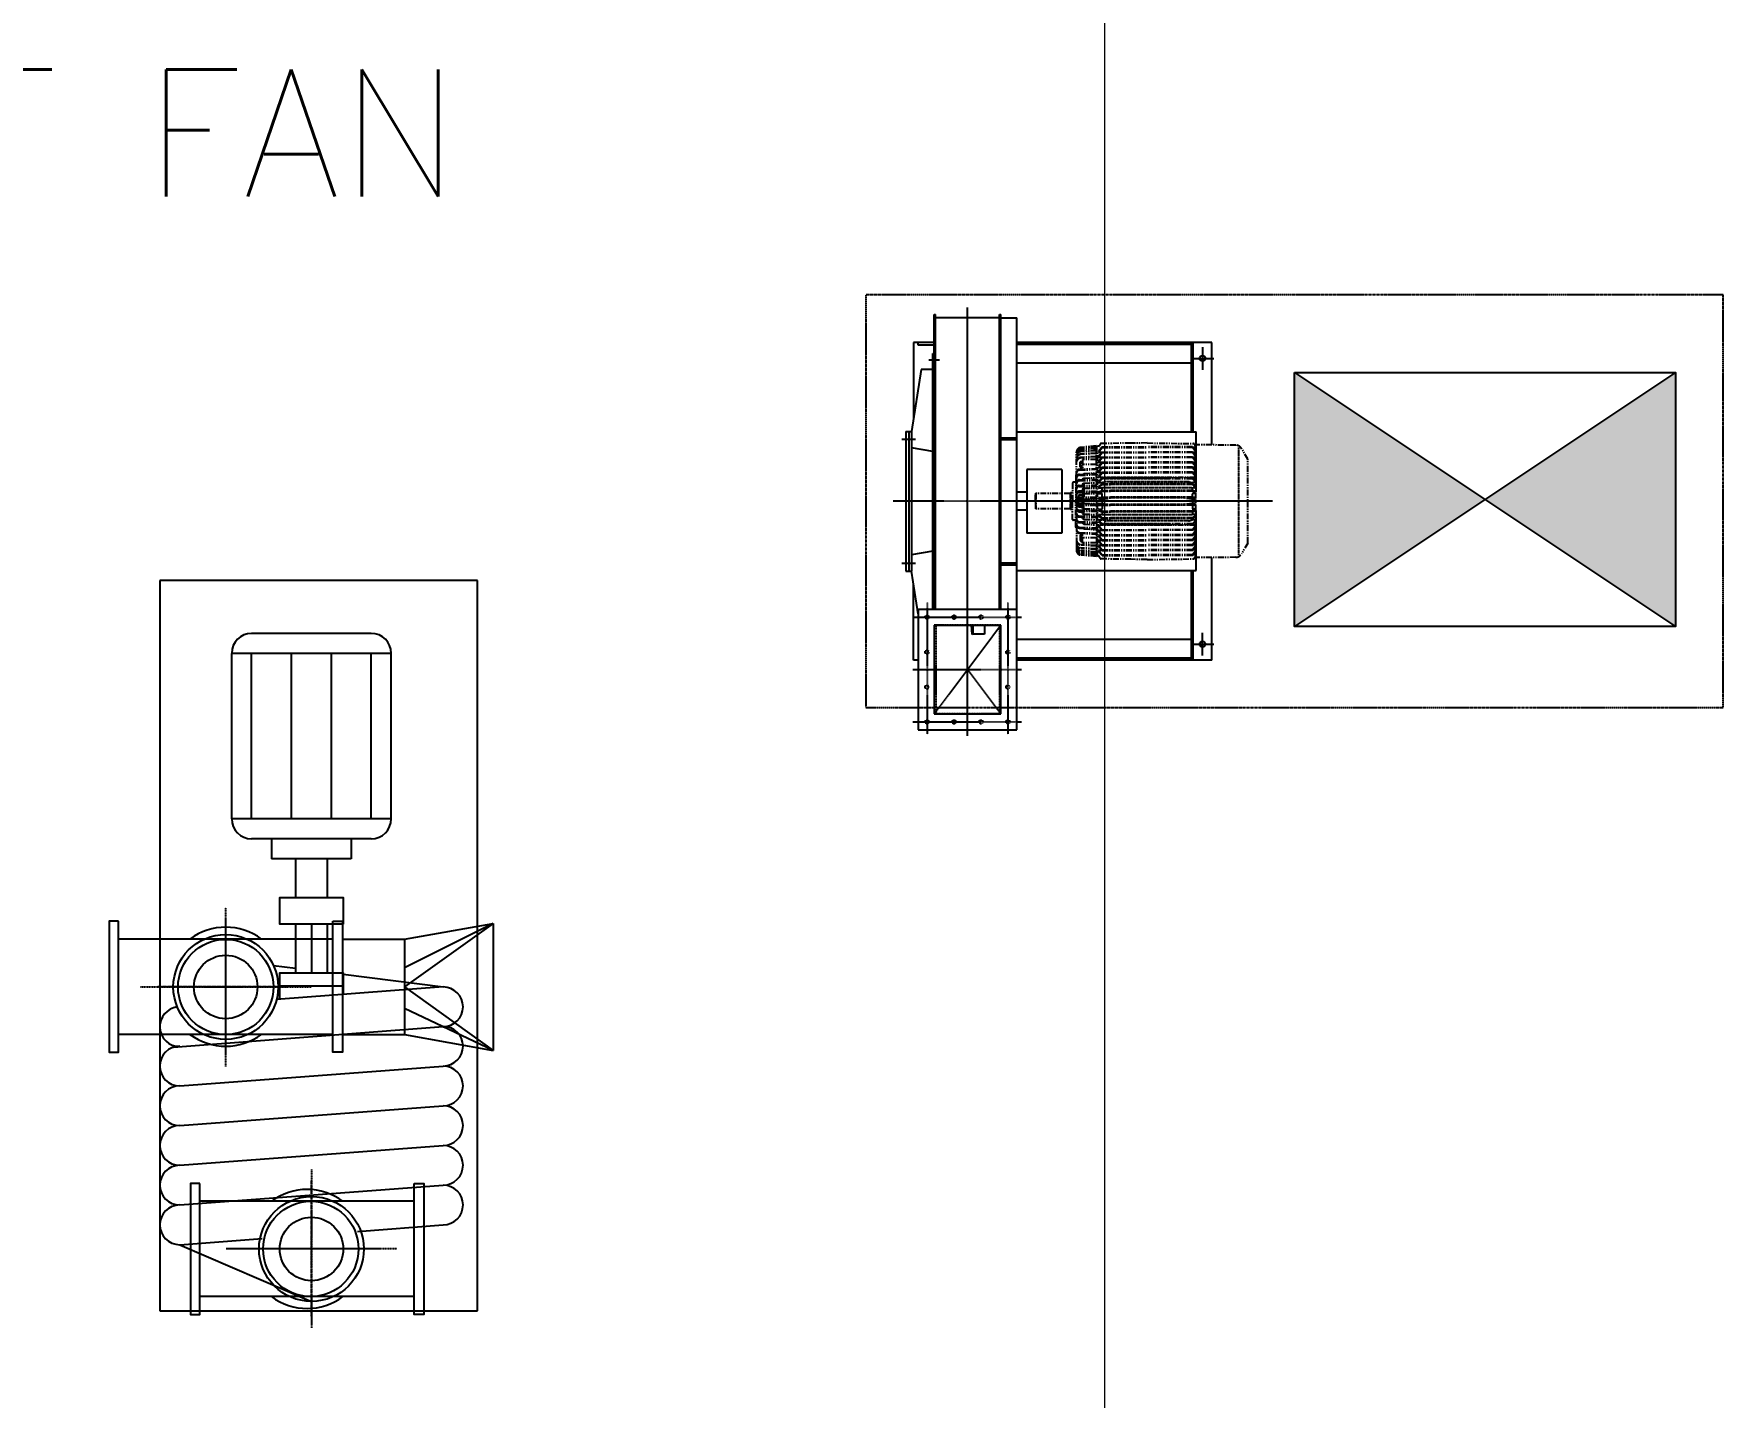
# Model space of a CAD drawing. Extents: x -59767 to 1106559, y -1290 to 1129522.
# Drawn here: x 131485 to 136806, y 605973 to 610266 of the extents above; entities that cross this region are included whole.
import ezdxf

# ---------------------------------------------------------------- set-up
doc = ezdxf.new("R2010")
doc.units = 0
for name, pattern in [('C_SOLID_M', [0]), ('CENTER', [2, 1.25, -0.25, 0.25, -0.25]), ('CENTER2', [1.125, 0.75, -0.125, 0.125, -0.125]), ('HIDDEN', [0.375, 0.25, -0.125]), ('HIDDEN2', [0.1875, 0.125, -0.0625]), ('HIDDENX2', [0.75, 0.5, -0.25]), ('PHANTOM', [2.5, 1.25, -0.25, 0.25, -0.25, 0.25, -0.25]), ('PHANTOM2', [1.25, 0.625, -0.125, 0.125, -0.125, 0.125, -0.125])]:
    doc.linetypes.add(name, pattern=pattern)
doc.layers.get('0').update_dxf_attribs({"linetype": 'CONTINUOUS', "lineweight": 9})
for name, color, linetype in [('1', 2, 'CONTINUOUS'), ('EA-G109', 3, 'CONTINUOUS'), ('EA-G110', 3, 'CONTINUOUS'), ('EQ', 253, 'CONTINUOUS'), ('EQUIP', 6, 'CONTINUOUS'), ('EQUIP-PAD', 1, 'PHANTOM2'), ('FAN', 6, 'CONTINUOUS'), ('MO_001_VIEW_PV', 1, 'C_SOLID_M'), ('VD', 2, 'HIDDEN')]:
    doc.layers.add(name, color=color, linetype=linetype)
doc.layers.add('TEXT', color=3, linetype='CONTINUOUS', lineweight=9)
doc.layers.add('중심선', color=1, linetype='CENTER', lineweight=9)
doc.styles.get("Standard").update_dxf_attribs({"font": 'romans.shx', "bigfont": 'whtgtxt.shx'})

# ---------------------------------------------------------------- blocks, each defined once
blk = doc.blocks.new('A')
at = {"layer": 'FAN'}
for p, q in [((0, 1000), (0, 0)), ((2300, 1000), (0, 1000)), ((2300, 0), (2300, 1000)), ((208.8, 937.5), (30.3, 522.5)), ((208.8, 937.5), (228.2, 677.4)), ((333.8, 937.5), (396.3, 107.5)), ((458.8, 937.5), (521.3, 107.5)), ((583.8, 937.5), (646.3, 107.5)), ((708.8, 937.5), (771.3, 107.5)), ((830.7, 957.1), (896.3, 107.5)), ((1549.7, 271.3), (1549.7, 773.7)), ((1549.7, 773.7), (2071, 773.7)), ((2071, 271.3), (2071, 773.7)), ((1486.9, 334.1), (1486.9, 710.9)), ((1549.7, 710.9), (2071, 710.9)), ((2133.8, 334.1), (2133.8, 710.9)), ((1088, 642), (1079.2, 572.5)), ((1424.1, 396.9), (1424.1, 648.1)), ((1486.9, 648.1), (1424.1, 648.1)), ((1020.3, 107.5), (980.8, 632.3)), ((1023.4, 422.4), (1023.4, 622.4)), ((1549.7, 585.3), (2071, 585.3)), ((1218.5, 572.5), (1065.3, 572.5)), ((1424.1, 572.5), (1302.2, 572.5)), ((1218.5, 522.5), (1065.3, 522.5)), ((1218.5, 472.5), (1065.3, 472.5)), ((1424.1, 472.5), (1302.2, 472.5)), ((1549.7, 459.7), (2071, 459.7)), ((250.5, 377.7), (271.3, 107.5)), ((1060.2, 422.4), (1020.3, 107.5)), ((1486.9, 396.9), (1424.1, 396.9)), ((1549.7, 334.1), (2071, 334.1)), ((1549.7, 271.3), (2071, 271.3)), ((0, 0), (2300, 0))]:
    blk.add_line(p, q, dxfattribs=at)
at = {"layer": 'FAN', "color": 1, "linetype": 'CENTER2'}
for p, q in [((1020.3, 600.7), (1020.3, 1007.5)), ((805.3, 792.5), (1235.3, 792.5)), ((195.3, 307.5), (195.3, 737.5)), ((-16, 522.5), (410.3, 522.5))]:
    blk.add_line(p, q, dxfattribs=at)
at = {"layer": 'FAN'}
blk.add_lwpolyline([(983.8, 622.5, 0.01555), (981.6, 622.4, 0.106792)], format="xyb", dxfattribs=at)
for points in [[(981.6, 622.4), (1065.3, 622.4), (1065.3, 422.4), (996.6, 422.4)], [(1218.5, 422.5), (1218.5, 622.5), (1302.2, 622.5), (1302.2, 422.5), (1218.5, 422.5)]]:
    blk.add_lwpolyline(points, dxfattribs=at)
for centre, radius in [((1020.3, 792.5), 165), ((1020.3, 792.5), 100), ((195.3, 522.5), 165), ((195.3, 522.5), 100)]:
    blk.add_circle(centre, radius, dxfattribs=at)
for centre, radius, start, end in [((271.3, 937.5), 62.5, 0, 180), ((396.3, 937.5), 62.5, 0, 180), ((521.3, 937.5), 62.5, 0, 180), ((646.3, 937.5), 62.5, 0, 180), ((771.3, 937.5), 62.5, 0, 180), ((895.3, 937.5), 62.5, 6.9089, 180), ((1549.7, 710.9), 62.8, 90, 180), ((2071, 710.9), 62.8, 0, 90), ((1549.7, 334.1), 62.8, 180, 270), ((2071, 334.1), 62.8, 270, 0), ((333.8, 107.5), 62.5, 180, 0), ((458.8, 107.5), 62.5, 180, 0), ((583.8, 107.5), 62.5, 180, 0), ((708.8, 107.5), 62.5, 180, 0), ((833.8, 107.5), 62.5, 180, 0), ((957.8, 107.5), 62.5, 180, 0)]:
    blk.add_arc(centre, radius, start, end, dxfattribs=at)
blk = doc.blocks.new('25HPM1')
at = {"color": 6, "linetype": 'PHANTOM'}
for p, q in [((-288.2, 170), (-288.2, -169.1)), ((152, 173.5), (157, 173.5)), ((-129.5, 61.6), (129.5, 61.6)), ((-115.4, 54.5), (115.4, 54.5)), ((-74, 70.9), (142.4, 70.9)), ((-73.4, 73), (142.4, 73)), ((-72.5, 74.9), (154, 74.9)), ((-140.7, 42.5), (140.7, 42.5)), ((-115.4, 52.3), (115.4, 52.3)), ((-115.4, 33.8), (115.4, 33.8)), ((-115.4, 31.4), (115.4, 31.4)), ((-115.4, 12.7), (115.4, 12.7)), ((-115.4, 10.2), (115.4, 10.2)), ((-140.7, -42.5), (140.7, -42.5)), ((-115.4, -10.2), (115.4, -10.2)), ((-115.4, -12.7), (115.4, -12.7)), ((-115.4, -31.4), (115.4, -31.4)), ((-115.4, -33.8), (115.4, -33.8)), ((-115.4, -52.3), (115.4, -52.3)), ((-129.5, -61.6), (129.5, -61.6)), ((-115.4, -54.5), (115.4, -54.5)), ((-74, -70.9), (142.4, -70.9)), ((-73.4, -73), (142.4, -73)), ((-72.5, -74.9), (154, -74.9)), ((152, -173.5), (157, -173.5))]:
    blk.add_line(p, q, dxfattribs=at)
at = {"layer": 'MO_001_VIEW_PV', "color": 6, "linetype": 'PHANTOM', "ltscale": 15}
for p, q in [((-316.5, 132), (-297, 165.8)), ((-278.5, 176.6), (-152, 177.6)), ((-152, -177.6), (-152, 177.6)), ((-142.4, 170.9), (-152, 160.7)), ((-152, 169.3), (-143.8, 169.3)), ((-152, 156.7), (-142.4, 169)), ((-148.5, 179.6), (-150, 175.5)), ((0, 183.5), (-145.7, 181.6)), ((-142.4, 170.9), (0, 170.9)), ((-142.4, 169), (0, 169)), ((0, 183.5), (52, 182.9)), ((142.4, 170.9), (0, 170.9)), ((142.4, 169), (0, 169)), ((52, 182.9), (145.7, 181.6)), ((142.4, 170.9), (154, 158.5)), ((154, 154.2), (142.4, 169)), ((148.5, 179.6), (150, 175.5)), ((157, 173.5), (157, -157)), ((160, 174), (209.3, 169.7)), ((160, 174), (160, 154.8)), ((160, 171.4), (209, 168)), ((160, 170.6), (209, 167.2)), ((160, 167), (209, 163.6)), ((160, 165.9), (209, 162.5)), ((160, 160.4), (209, 157)), ((-316.5, 132), (-316.5, -132)), ((-142.4, 155), (-152, 144.8)), ((-152, 153.5), (-143.8, 153.5)), ((-152, 140.9), (-142.4, 153.1)), ((-142.4, 139.2), (-152, 129)), ((-152, 137.6), (-143.8, 137.6)), ((-152, 125), (-142.4, 137.3)), ((-142.4, 123.3), (-152, 113.1)), ((-152, 121.8), (-143.8, 121.8)), ((-152, 109.2), (-142.4, 121.4)), ((-142.4, 107.5), (-152, 97.3)), ((-142.4, 155), (0, 155)), ((-142.4, 153.1), (0, 153.1)), ((-142.4, 139.2), (0, 139.2)), ((-142.4, 137.3), (0, 137.3)), ((-142.4, 123.3), (0, 123.3)), ((-142.4, 121.4), (0, 121.4)), ((-142.4, 107.5), (0, 107.5)), ((142.4, 155), (0, 155)), ((142.4, 153.1), (0, 153.1)), ((142.4, 139.2), (0, 139.2)), ((142.4, 137.3), (0, 137.3)), ((142.4, 123.3), (0, 123.3)), ((142.4, 121.4), (0, 121.4)), ((142.4, 107.5), (0, 107.5)), ((142.4, 155), (154, 142.7)), ((154, 138.3), (142.4, 153.1)), ((142.4, 139.2), (154, 126.8)), ((154, 122.5), (142.4, 137.3)), ((142.4, 123.3), (154, 111)), ((154, 106.6), (142.4, 121.4)), ((142.4, 107.5), (154, 95.1)), ((154, 154.2), (143.2, 154.2)), ((154, 138.3), (143.2, 138.3)), ((154, 122.5), (143.2, 122.5)), ((154, 106.6), (143.2, 106.6)), ((157, 155), (160, 154.8)), ((160, 159.2), (209, 155.7)), ((160, 0), (160, 157)), ((160, 151.8), (209, 148.4)), ((160, 150.4), (209, 146.9)), ((160, 141.3), (209, 137.9)), ((160, 139.6), (209, 136.2)), ((160, 131.3), (204, 131.3)), ((160, 115.7), (204, 115.7)), ((204, 131.3), (204, 100.9)), ((210, 125.4), (204, 125.4)), ((210, 120.5), (204, 120.5)), ((204, 110.7), (210, 110.7)), ((211, 115.6), (211, 123)), ((211, 108.3), (211, 115.6)), ((223, 2), (223, 154.7)), ((-152, 105.9), (-143.8, 105.9)), ((-152, 93.3), (-142.4, 105.6)), ((-142.4, 91.6), (-152, 81.4)), ((-152, 90.1), (-143.8, 90.1)), ((-152, 77.5), (-142.4, 89.7)), ((-152, 74.9), (-72.5, 74.9)), ((-142.4, 73), (-152, 65.1)), ((-152, 60.9), (-142.4, 70.9)), ((-152, 58.8), (-143.5, 58.8)), ((-142.4, 54.5), (-152, 48.1)), ((-142.4, 105.6), (0, 105.6)), ((-142.4, 91.6), (0, 91.6)), ((-142.4, 89.7), (0, 89.7)), ((-142.4, 73), (-73.4, 73)), ((-142.4, 70.9), (-74, 70.9)), ((-142.4, 54.5), (-142.4, 58.1)), ((-142.4, 54.5), (-115.4, 54.5)), ((-131.8, 61.3), (-141.2, 59.1)), ((142.4, 105.6), (0, 105.6)), ((142.4, 91.6), (0, 91.6)), ((142.4, 89.7), (0, 89.7)), ((142.4, 54.5), (115.4, 54.5)), ((131.8, 61.3), (141.2, 59.1)), ((154, 90.8), (142.4, 105.6)), ((142.4, 91.6), (154, 79.3)), ((154, 74.9), (142.4, 89.7)), ((142.4, 73), (154, 63.4)), ((154, 58.8), (142.4, 70.9)), ((142.4, 54.5), (142.4, 58.1)), ((142.4, 54.5), (154, 46.8)), ((154, 90.8), (143.2, 90.8)), ((154, 58.8), (143.5, 58.8)), ((200, 87.3), (160, 89.1)), ((200, 72.7), (160, 74.2)), ((213.3, 67.4), (160, 69)), ((213.3, 64.6), (160, 66.2)), ((200, 57.1), (160, 58.3)), ((213.4, 81.9), (160.4, 83.9)), ((213.4, 98.2), (160.5, 100.6)), ((213.4, 84.5), (160.5, 86.5)), ((213.4, 100.5), (160.6, 102.9)), ((202.3, 84.9), (200, 87.3)), ((200, 87.3), (200, 85)), ((200, 72.7), (200, 67.8)), ((204, 69.2), (200, 72.7)), ((200, 57.1), (200, 49.7)), ((204, 54.3), (200, 57.1)), ((204, 105.8), (210, 105.8)), ((204, 69.2), (204, 67.7)), ((204, 54.3), (204, 49.6)), ((225, 82), (225, 0)), ((227, 60), (233, 60)), ((235, 58), (235, 0)), ((-152, 43.7), (-142.4, 52.3)), ((-152, 42), (-144.1, 42)), ((-152, 30.2), (-142.4, 33.8)), ((-142.4, 31.4), (-152, 25.8)), ((-152, 24.6), (-143.5, 24.6)), ((-152, 12), (-142.4, 12.7)), ((-142.4, 10.2), (-152, 7.4)), ((-152, 6.9), (-142.9, 6.9)), ((-142.4, 52.3), (-115.4, 52.3)), ((-142.4, 33.8), (-142.4, 41)), ((-142.4, 33.8), (-115.4, 33.8)), ((-142.4, 31.4), (-115.4, 31.4)), ((-142.4, 12.7), (-142.4, 23.7)), ((-142.4, 12.7), (-115.4, 12.7)), ((-142.4, 10.2), (-115.4, 10.2)), ((-142.4, 0), (-142.4, 5.9)), ((-142.4, 0), (-142.4, 5.9)), ((-142.4, 0), (-142.4, -5.9)), ((-142.4, 0), (-142.4, -5.9)), ((-141.8, 6.9), (-118.6, 9.6)), ((142.4, 52.3), (115.4, 52.3)), ((142.4, 33.8), (115.4, 33.8)), ((142.4, 31.4), (115.4, 31.4)), ((142.4, 12.7), (115.4, 12.7)), ((142.4, 10.2), (115.4, 10.2)), ((141.8, 6.9), (118.6, 9.6)), ((154, 42), (142.4, 52.3)), ((142.4, 33.8), (142.4, 41)), ((154, 29.5), (142.4, 33.8)), ((142.4, 31.4), (154, 24.6)), ((142.4, 12.7), (142.4, 23.7)), ((154, 11.9), (142.4, 12.7)), ((142.4, 10.2), (154, 6.9)), ((142.4, 0), (142.4, 5.9)), ((142.4, 0), (142.4, 5.9)), ((142.4, 0), (142.4, -5.9)), ((142.4, 0), (142.4, -5.9)), ((154, 6.9), (142.9, 6.9)), ((154, 24.6), (143.5, 24.6)), ((154, 42), (144.1, 42)), ((214.2, 49.4), (160, 50.6)), ((214.2, 46.5), (160, 47.7)), ((200, 40.8), (160, 41.7)), ((214, 31.6), (160, 31.6)), ((200, 24), (160, 24.5)), ((217, 12.3), (160, 12.3)), ((217, 8.9), (160, 8.9)), ((200, 6.8), (160, 7)), ((160, 0), (160, -157)), ((160, 0), (160, -157)), ((215.1, 27.7), (160.1, 28.5)), ((204, 38.8), (200, 40.8)), ((200, 40.8), (200, 31.6)), ((200, 24), (200, 12.3)), ((204, 22.7), (200, 24)), ((200, 6.8), (200, 0)), ((204, 6.3), (200, 6.8)), ((200, 6.8), (200, 0)), ((200, -6.8), (200, 0)), ((200, -6.8), (200, 0)), ((204, 38.8), (204, 31.6)), ((217, 32.9), (204, 32.9)), ((204, 22.7), (204, 12.3)), ((204, 19), (217, 19)), ((217, 6.3), (204, 6.3)), ((204, 6.3), (204, 0)), ((204, 6.3), (204, 0)), ((204, -6.3), (204, 0)), ((204, -6.3), (204, 0)), ((217, 32.9), (217, 31.6)), ((217, 19), (217, 12.3)), ((217, 6.3), (217, 0)), ((217, 6.3), (217, 0)), ((217, 2), (223, 2)), ((217, 2), (223, 2)), ((217, -6.3), (217, 0)), ((217, -6.3), (217, 0)), ((225, -82), (225, 0)), ((225, -82), (225, 0)), ((235, 26.5), (241.5, 26.5)), ((235, -58), (235, 0)), ((235, -58), (235, 0)), ((241.5, -26.5), (241.5, 26.5)), ((241.5, 26.5), (241.5, -26.5)), ((243, 24), (350.5, 24)), ((350.5, -24), (350.5, 24)), ((350.5, 24), (350.5, -24)), ((350.5, 24), (351.5, 23)), ((351.5, 0), (351.5, 23)), ((351.5, 0), (351.5, -23)), ((351.5, 0), (351.5, -23)), ((-152, -6.9), (-142.9, -6.9)), ((-142.4, -10.2), (-152, -7.4)), ((-152, -12), (-142.4, -12.7)), ((-152, -24.6), (-143.5, -24.6)), ((-142.4, -31.4), (-152, -25.8)), ((-152, -30.2), (-142.4, -33.8)), ((-152, -42), (-144.1, -42)), ((-152, -43.7), (-142.4, -52.3)), ((-142.4, -54.5), (-152, -48.1)), ((-142.4, -10.2), (-115.4, -10.2)), ((-142.4, -12.7), (-115.4, -12.7)), ((-142.4, -12.7), (-142.4, -23.7)), ((-142.4, -31.4), (-115.4, -31.4)), ((-142.4, -33.8), (-115.4, -33.8)), ((-142.4, -33.8), (-142.4, -41)), ((-142.4, -52.3), (-115.4, -52.3)), ((-141.8, -6.9), (-118.6, -9.6)), ((142.4, -10.2), (115.4, -10.2)), ((142.4, -12.7), (115.4, -12.7)), ((142.4, -31.4), (115.4, -31.4)), ((142.4, -33.8), (115.4, -33.8)), ((142.4, -52.3), (115.4, -52.3)), ((141.8, -6.9), (118.6, -9.6)), ((142.4, -10.2), (154, -6.9)), ((154, -11.9), (142.4, -12.7)), ((142.4, -12.7), (142.4, -23.7)), ((142.4, -31.4), (154, -24.6)), ((154, -29.5), (142.4, -33.8)), ((142.4, -33.8), (142.4, -41)), ((154, -42), (142.4, -52.3)), ((142.4, -54.5), (154, -46.8)), ((154, -6.9), (142.9, -6.9)), ((154, -24.6), (143.5, -24.6)), ((154, -42), (144.1, -42)), ((200, -6.8), (160, -7)), ((217, -8.9), (160, -8.9)), ((217, -12.3), (160, -12.3)), ((200, -24), (160, -24.5)), ((214, -31.6), (160, -31.6)), ((200, -40.8), (160, -41.7)), ((214.2, -46.5), (160, -47.7)), ((214.2, -49.4), (160, -50.6)), ((215.1, -27.7), (160.1, -28.5)), ((204, -6.3), (200, -6.8)), ((200, -24), (200, -12.3)), ((204, -22.7), (200, -24)), ((200, -40.8), (200, -31.6)), ((204, -38.8), (200, -40.8)), ((200, -57.1), (200, -49.7)), ((217, -6.3), (204, -6.3)), ((204, -22.7), (204, -12.3)), ((204, -19), (217, -19)), ((204, -38.8), (204, -31.6)), ((217, -32.9), (204, -32.9)), ((204, -54.3), (204, -49.6)), ((217, -2), (223, -2)), ((217, -2), (223, -2)), ((217, -19), (217, -12.3)), ((217, -32.9), (217, -31.6)), ((223, -2), (223, -154.7)), ((223, -2), (223, -154.7)), ((235, -26.5), (241.5, -26.5)), ((243, -24), (350.5, -24)), ((350.5, -24), (351.5, -23)), ((-152, -58.8), (-143.5, -58.8)), ((-152, -60.9), (-142.4, -70.9)), ((-142.4, -73), (-152, -65.1)), ((-152, -74.9), (-72.5, -74.9)), ((-152, -77.5), (-142.4, -89.7)), ((-142.4, -91.6), (-152, -81.4)), ((-152, -90.1), (-143.8, -90.1)), ((-152, -93.3), (-142.4, -105.6)), ((-142.4, -107.5), (-152, -97.3)), ((-152, -105.9), (-143.8, -105.9)), ((-142.4, -54.5), (-115.4, -54.5)), ((-142.4, -54.5), (-142.4, -58.1)), ((-142.4, -70.9), (-74, -70.9)), ((-142.4, -73), (-73.4, -73)), ((-142.4, -89.7), (0, -89.7)), ((-142.4, -91.6), (0, -91.6)), ((-142.4, -105.6), (0, -105.6)), ((-131.8, -61.3), (-141.2, -59.1)), ((142.4, -89.7), (0, -89.7)), ((142.4, -91.6), (0, -91.6)), ((142.4, -105.6), (0, -105.6)), ((142.4, -54.5), (115.4, -54.5)), ((131.8, -61.3), (141.2, -59.1)), ((142.4, -54.5), (142.4, -58.1)), ((154, -58.8), (142.4, -70.9)), ((142.4, -73), (154, -63.4)), ((154, -74.9), (142.4, -89.7)), ((142.4, -91.6), (154, -79.3)), ((154, -90.8), (142.4, -105.6)), ((142.4, -107.5), (154, -95.1)), ((154, -90.8), (143.2, -90.8)), ((154, -58.8), (143.5, -58.8)), ((200, -57.1), (160, -58.3)), ((213.3, -64.6), (160, -66.2)), ((213.3, -67.4), (160, -69)), ((200, -72.7), (160, -74.2)), ((200, -87.3), (160, -89.1)), ((213.4, -81.9), (160.4, -83.9)), ((213.4, -84.5), (160.5, -86.5)), ((213.4, -98.2), (160.5, -100.6)), ((213.4, -100.5), (160.6, -102.9)), ((204, -54.3), (200, -57.1)), ((200, -72.7), (200, -67.8)), ((204, -69.2), (200, -72.7)), ((202.3, -84.9), (200, -87.3)), ((200, -87.3), (200, -85)), ((204, -69.2), (204, -67.7)), ((204, -131.3), (204, -100.9)), ((204, -105.8), (210, -105.8)), ((227, -60), (233, -60)), ((-316.5, -132), (-297, -165.8)), ((-152, -109.2), (-142.4, -121.4)), ((-142.4, -123.3), (-152, -113.1)), ((-152, -121.8), (-143.8, -121.8)), ((-152, -125), (-142.4, -137.3)), ((-142.4, -139.2), (-152, -129)), ((-152, -137.6), (-143.8, -137.6)), ((-152, -140.9), (-142.4, -153.1)), ((-142.4, -155), (-152, -144.8)), ((-152, -153.5), (-143.8, -153.5)), ((-152, -156.7), (-142.4, -169)), ((-142.4, -107.5), (0, -107.5)), ((-142.4, -121.4), (0, -121.4)), ((-142.4, -123.3), (0, -123.3)), ((-142.4, -137.3), (0, -137.3)), ((-142.4, -139.2), (0, -139.2)), ((-142.4, -153.1), (0, -153.1)), ((-142.4, -155), (0, -155)), ((142.4, -107.5), (0, -107.5)), ((142.4, -121.4), (0, -121.4)), ((142.4, -123.3), (0, -123.3)), ((142.4, -137.3), (0, -137.3)), ((142.4, -139.2), (0, -139.2)), ((142.4, -153.1), (0, -153.1)), ((142.4, -155), (0, -155)), ((154, -106.6), (142.4, -121.4)), ((142.4, -123.3), (154, -111)), ((154, -122.5), (142.4, -137.3)), ((142.4, -139.2), (154, -126.8)), ((154, -138.3), (142.4, -153.1)), ((142.4, -155), (154, -142.7)), ((154, -154.2), (142.4, -169)), ((142.4, -170.9), (154, -158.5)), ((154, -106.6), (143.2, -106.6)), ((154, -122.5), (143.2, -122.5)), ((154, -138.3), (143.2, -138.3)), ((154, -154.2), (143.2, -154.2)), ((157, -155), (160, -154.8)), ((160, -115.7), (204, -115.7)), ((160, -131.3), (204, -131.3)), ((160, -139.6), (209, -136.2)), ((160, -141.3), (209, -137.9)), ((160, -150.4), (209, -146.9)), ((160, -151.8), (209, -148.4)), ((160, -174), (160, -154.8)), ((160, -159.2), (209, -155.7)), ((160, -160.4), (209, -157)), ((204, -110.7), (210, -110.7)), ((210, -120.5), (204, -120.5)), ((210, -125.4), (204, -125.4)), ((211, -108.3), (211, -115.6)), ((211, -115.6), (211, -123)), ((-278.5, -176.6), (-152, -177.6)), ((-142.4, -170.9), (-152, -160.7)), ((-152, -169.3), (-143.8, -169.3)), ((-148.5, -179.6), (-150, -175.5)), ((0, -183.5), (-145.7, -181.6)), ((-142.4, -169), (0, -169)), ((-142.4, -170.9), (0, -170.9)), ((142.4, -169), (0, -169)), ((142.4, -170.9), (0, -170.9)), ((0, -183.5), (52, -182.9)), ((52, -182.9), (145.7, -181.6)), ((148.5, -179.6), (150, -175.5)), ((160, -165.9), (209, -162.5)), ((160, -167), (209, -163.6)), ((160, -170.6), (209, -167.2)), ((160, -171.4), (209, -168)), ((160, -174), (209.3, -169.7))]:
    blk.add_line(p, q, dxfattribs=at)
for centre, radius, start, end in [((-278.3, 155), 21.6, 90.5, 150), ((-152, 175.5), 2, 270, 0), ((-145.7, 178.6), 3, 90.678, 160), ((145.7, 178.6), 3, 20, 89.322), ((152, 175.5), 2, 180, 270), ((208, 153), 15, 0, 86), ((208, 152.2), 15, 0, 86), ((208, 148.6), 15, 0, 86), ((208, 147.6), 15, 0, 86), ((208, 154.7), 15, 0, 85), ((208, 142), 15, 0, 86), ((208, 140.8), 15, 0, 86), ((208, 133.4), 15, 0, 86), ((208, 132), 15, 0, 86), ((208, 122.9), 15, 0, 86), ((208, 121.2), 15, 0, 86), ((207.6, 123), 3.42, 314.1772, 45.8228), ((198.9, 115.6), 12.1, 336.1349, 23.8651), ((207.6, 108.3), 3.42, 314.1766, 45.8234), ((-143.5, 68.8), 10, 270, 283.2789), ((-129.5, 51.6), 10, 90, 103.2789), ((129.5, 51.6), 10, 76.7211, 90), ((143.5, 68.8), 10, 256.7211, 270), ((213, 57.4), 10, 0, 88.2778), ((213, 54.6), 10, 0, 88.2778), ((213, 90.5), 10, 0, 87.4347), ((213, 88.2), 10, 0, 87.4347), ((213, 74.5), 10, 0, 87.8422), ((213, 71.9), 10, 0, 87.8422), ((223, 82), 2, 0, 90), ((227, 62), 2, 180, 270), ((233, 58), 2, 0, 90), ((-144.1, 52), 10, 270, 289.5938), ((-143.5, 34.6), 10, 270, 283.3233), ((-142.9, 16.9), 10, 270, 276.5394), ((144.1, 52), 10, 250.4062, 270), ((143.5, 34.6), 10, 256.6767, 270), ((142.9, 16.9), 10, 263.4606, 270), ((214, 22.6), 9, 0, 90), ((214, 40.4), 9, 0, 88.7356), ((214, 37.5), 9, 0, 88.7356), ((215, 19.7), 8, 0, 89.2099), ((217, 6.3), 6, 0, 90), ((217, 2.9), 6, 0, 90), ((243, 25.5), 1.5, 180, 270), ((-144.1, -52), 10, 70.4062, 90), ((-143.5, -34.6), 10, 76.6767, 90), ((-142.9, -16.9), 10, 83.4606, 90), ((144.1, -52), 10, 90, 109.5938), ((143.5, -34.6), 10, 90, 103.3233), ((142.9, -16.9), 10, 90, 96.5394), ((214, -22.6), 9, 270, 0), ((214, -37.5), 9, 271.2644, 0), ((214, -40.4), 9, 271.2644, 0), ((215, -19.7), 8, 270.7901, 0), ((217, -2.9), 6, 270, 0), ((217, -2.9), 6, 270, 0), ((217, -6.3), 6, 270, 0), ((243, -25.5), 1.5, 90, 180), ((-143.5, -68.8), 10, 76.7211, 90), ((-129.5, -51.6), 10, 256.7211, 270), ((129.5, -51.6), 10, 270, 283.2789), ((143.5, -68.8), 10, 90, 103.2789), ((207.6, -108.3), 3.42, 314.1766, 45.8234), ((213, -54.6), 10, 271.7222, 0), ((213, -57.4), 10, 271.7222, 0), ((213, -71.9), 10, 272.1578, 0), ((213, -74.5), 10, 272.1578, 0), ((213, -88.2), 10, 272.5653, 0), ((213, -90.5), 10, 272.5653, 0), ((223, -82), 2, 270, 360), ((227, -62), 2, 90, 180), ((233, -58), 2, 270, 360), ((208, -121.2), 15, 274, 0), ((208, -122.9), 15, 274, 0), ((208, -132), 15, 274, 0), ((208, -133.4), 15, 274, 0), ((208, -140.8), 15, 274, 0), ((208, -142), 15, 274, 0), ((208, -147.6), 15, 274, 0), ((208, -148.6), 15, 274, 0), ((208, -152.2), 15, 274, 0), ((208, -153), 15, 274, 0), ((208, -154.7), 15, 275, 0), ((198.9, -115.6), 12.1, 336.1349, 23.8651), ((207.6, -123), 3.42, 314.1772, 45.8228), ((-278.3, -155), 21.6, 210, 269.5), ((-152, -175.5), 2, 0, 90), ((-145.7, -178.6), 3, 200, 269.322), ((145.7, -178.6), 3, 270.678, 340), ((152, -175.5), 2, 90, 180)]:
    blk.add_arc(centre, radius, start, end, dxfattribs=at)

msp = doc.modelspace()

# ---------------------------------------------------------------- hatches: boundary and pattern name
at = {"layer": '1'}
msp.add_hatch(color=256, dxfattribs=at).paths.add_polyline_path([(135455.7, 609199.2), (136655.7, 608399.2), (136655.7, 609199.2), (135455.7, 608399.2)])

# ---------------------------------------------------------------- linework, layer by layer
for p, q in [((136655.7, 609199.2), (135455.7, 608399.2)), ((135455.7, 609199.2), (136655.7, 608399.2))]:
    msp.add_line(p, q, dxfattribs=at)
msp.add_lwpolyline([(135455.7, 609199.2), (136655.7, 609199.2), (136655.7, 608399.2), (135455.7, 608399.2)], close=True, dxfattribs=at)
at = {"layer": 'EA-G109', "linetype": 'Continuous'}
for p, q in [((132932.2, 607464.6), (132652.3, 607324.4)), ((132932.2, 607464.6), (132652.3, 607264.6)), ((132652.3, 607414.6), (132932.2, 607464.6)), ((132932.2, 607464.6), (132932.2, 607064.6)), ((132652.3, 607414.6), (132652.3, 607114.6)), ((132652.3, 607264.6), (132932.2, 607064.6)), ((132932.2, 607064.6), (132652.3, 607197)), ((132652.3, 607114.6), (132932.2, 607064.6))]:
    msp.add_line(p, q, dxfattribs=at)
at = {"layer": 'EA-G109'}
for p, q in [((132457.1, 607414.6), (132652.3, 607414.6)), ((132457.1, 607114.6), (132652.3, 607114.6))]:
    msp.add_line(p, q, dxfattribs=at)
for points in [[(131752.1, 607471.6), (131722.1, 607471.6), (131722.1, 607059.1), (131752.1, 607059.1), (131752.1, 607471.6)], [(132427.1, 607471.6), (132457.1, 607471.6), (132457.1, 607059.1), (132427.1, 607059.1), (132427.1, 607471.6)], [(132427.1, 607415.3), (131752.1, 607415.3)], [(132427.1, 607115.3), (131752.1, 607115.3)], [(132008.5, 606645.7), (131978.5, 606645.7), (131978.5, 606233.2), (132008.5, 606233.2), (132008.5, 606645.7)], [(132683.5, 606645.7), (132713.5, 606645.7), (132713.5, 606233.2), (132683.5, 606233.2), (132683.5, 606645.7)], [(132683.5, 606589.5), (132008.5, 606589.5)], [(132683.5, 606289.5), (132008.5, 606289.5)]]:
    msp.add_lwpolyline(points, dxfattribs=at)
at = {"layer": 'EA-G109', "ltscale": 0.5}
for centre in [(132089.6, 607264.5), (132357.6, 606439.5)]:
    msp.add_circle(centre, 150, dxfattribs=at)
at = {"layer": 'EA-G109'}
for centre, start, end in [((132089.6, 607265.3), 53.1301, 126.8699), ((132089.6, 607265.3), 233.1301, 306.8699), ((132346, 606439.5), 53.1301, 126.8699), ((132346, 606439.5), 233.1301, 306.8699)]:
    msp.add_arc(centre, 187.5, start, end, dxfattribs=at)
at = {"layer": 'EA-G110', "linetype": 'HIDDENX2', "ltscale": 0.5}
for p, q in [((134530.7, 608404.2), (134320.7, 608124.2)), ((134425.7, 608264.2), (134530.7, 608124.2))]:
    msp.add_line(p, q, dxfattribs=at)
msp.add_lwpolyline([(134320.7, 608404.2), (134320.7, 608124.2), (134530.7, 608124.2), (134530.7, 608404.2)], close=True, dxfattribs=at)
at = {"layer": 'EQUIP'}
for p, q in [((134320.7, 608454.2), (134320.7, 609382.2)), ((134320.7, 609382.2), (134325.2, 609382.2)), ((134325.2, 608454.2), (134325.2, 609382.2)), ((134526.2, 609372.2), (134325.2, 609372.2)), ((134526.2, 608454.2), (134526.2, 609382.2)), ((134526.2, 609382.2), (134530.7, 609382.2)), ((134530.7, 608454.2), (134530.7, 609382.2)), ((134530.7, 609372.2), (134580.7, 609372.2)), ((134580.7, 608454.2), (134580.7, 609372.2)), ((134320.7, 609294.2), (134255.7, 609294.2)), ((134255.7, 609294.2), (134255.7, 609052.5)), ((134270.7, 609285.2), (134270.7, 609294.2)), ((134320.7, 609285.2), (134270.7, 609285.2)), ((134316.2, 609259.2), (134320.7, 609259.2)), ((134316.2, 608454.2), (134316.2, 609259.2)), ((135195.7, 609294.2), (134580.7, 609294.2)), ((135130.7, 609288.2), (134580.7, 609288.2)), ((135130.7, 609012.7), (135130.7, 609294.2)), ((135136.7, 609012.7), (135136.7, 609294.2)), ((135165.7, 609279.8), (135165.7, 609208.5)), ((135195.7, 608971.3), (135195.7, 609294.2)), ((134280.2, 609209.1), (134249.7, 609014.2)), ((134316.2, 609209.1), (134280.2, 609209.1)), ((134304.4, 609239.2), (134337.4, 609239.2)), ((135130.7, 609229.2), (134580.7, 609229.2)), ((135130.1, 609244.2), (135201.3, 609244.2)), ((134219.2, 608989.2), (134261.9, 608989.2)), ((134231.7, 609014.2), (134231.7, 608574.2)), ((134231.7, 609014.2), (134249.7, 609014.2)), ((134240.7, 609014.2), (134240.7, 608574.2)), ((134249.7, 609014.2), (134249.7, 608574.2)), ((134530.7, 608994.2), (134580.7, 608994.2)), ((134582, 609012.7), (135145.8, 609012.7)), ((135145.8, 608823.7), (135145.8, 609012.7)), ((134316.2, 608951), (134249.7, 608962.6)), ((134530.7, 608988.2), (134580.7, 608988.2)), ((134612.9, 608894.4), (134612.9, 608693.9)), ((134723.1, 608894.4), (134612.9, 608894.4)), ((134723.1, 608894.4), (134723.1, 608693.9)), ((134612.9, 608822.7), (134580.7, 608822.7)), ((134612.9, 608765.7), (134580.7, 608765.7)), ((135145.8, 608575.7), (135145.8, 608764.7)), ((134723.1, 608693.9), (134612.9, 608693.9)), ((134316.2, 608637.3), (134249.7, 608625.7)), ((135195.7, 608294.2), (135195.7, 608617)), ((134219.2, 608599.2), (134261.9, 608599.2)), ((134231.7, 608574.2), (134249.7, 608574.2)), ((134270.7, 608439.9), (134249.7, 608574.2)), ((134530.7, 608600.2), (134580.7, 608600.2)), ((134530.7, 608594.2), (134580.7, 608594.2)), ((134580.7, 608575.7), (135145.8, 608575.7)), ((135130.7, 608294.2), (135130.7, 608575.7)), ((135136.7, 608294.2), (135136.7, 608575.7)), ((134255.7, 608294.2), (134255.7, 608535.8)), ((134270.7, 608454.2), (134580.7, 608454.2)), ((134270.7, 608454.2), (134270.7, 608074.2)), ((134320.7, 608404.2), (134530.7, 608404.2)), ((134320.7, 608404.2), (134320.7, 608124.2)), ((134440.9, 608374.9), (134438.5, 608404.2)), ((134440.9, 608374.9), (134440.9, 608404.2)), ((134444.1, 608375.2), (134444.1, 608404.2)), ((134479.1, 608404.2), (134479.1, 608375.2)), ((134530.7, 608124.2), (134530.7, 608404.2)), ((134580.7, 608074.2), (134580.7, 608454.2)), ((134444.1, 608375.2), (134440.9, 608374.9)), ((134479.1, 608375.2), (134444.1, 608375.2)), ((135130.7, 608359.2), (134580.7, 608359.2)), ((135165.7, 608308.5), (135165.7, 608379.8)), ((135130.7, 608300.2), (134580.7, 608300.2)), ((135130.1, 608344.2), (135201.3, 608344.2)), ((134270.7, 608294.2), (134255.7, 608294.2)), ((135195.7, 608294.2), (134580.7, 608294.2)), ((134320.7, 608124.2), (134530.7, 608124.2)), ((134270.7, 608074.2), (134580.7, 608074.2))]:
    msp.add_line(p, q, dxfattribs=at)
at = {"layer": 'EQUIP', "color": 1}
msp.add_line((134425.7, 608055), (134425.7, 609404.4), dxfattribs=at)
at = {"layer": 'EQUIP', "color": 1, "linetype": 'HIDDEN2'}
for p, q in [((135386.1, 608794.2), (134192.1, 608794.2)), ((135329.5, 608794.2), (134617.1, 608794.2)), ((134298.2, 608476.7), (134298.2, 608060.7)), ((134553.2, 608476.7), (134553.2, 608060.7)), ((134253.6, 608429.2), (134595.4, 608429.2)), ((134253.6, 608264.2), (134595.4, 608264.2)), ((134253.6, 608099.2), (134595.4, 608099.2))]:
    msp.add_line(p, q, dxfattribs=at)
at = {"layer": 'EQUIP'}
for centre in [(135165.7, 609244.2), (135165.7, 608344.2)]:
    msp.add_circle(centre, 9, dxfattribs=at)
at = {"layer": 'EQUIP', "linetype": 'HIDDEN2'}
for centre in [(134298.2, 608429.2), (134383.2, 608429.2), (134468.2, 608429.2), (134553.2, 608429.2), (134298.2, 608319.2), (134553.2, 608319.2), (134298.2, 608209.2), (134553.2, 608209.2), (134298.2, 608099.2), (134383.2, 608099.2), (134468.2, 608099.2), (134553.2, 608099.2)]:
    msp.add_circle(centre, 6, dxfattribs=at)
at = {"layer": 'EQUIP-PAD', "ltscale": 0.75}
msp.add_lwpolyline([(136805.7, 608144.2), (136805.7, 609444.2), (134105.7, 609444.2), (134105.7, 608144.2)], close=True, dxfattribs=at)
at = {"layer": 'VD'}
for p, q in [((131820.8, 607264.5), (132358.3, 607264.5)), ((132090.8, 606441.3), (132628.3, 606441.3))]:
    msp.add_line(p, q, dxfattribs=at)
at = {"layer": 'VD', "linetype": 'HIDDEN'}
msp.add_lwpolyline([(134526.9, 608404.2), (134526.9, 608124.2), (134326.9, 608124.2), (134326.9, 608404.2), (134526.9, 608404.2)], dxfattribs=at)
at = {"layer": 'VD'}
for points in [[(132089.6, 607014.5), (132089.6, 607514.5), (132089.6, 607514.5)], [(132359.6, 606691.3), (132359.6, 606191.3), (132359.6, 606191.3)]]:
    msp.add_lwpolyline(points, dxfattribs=at)
at = {"layer": '중심선'}
msp.add_line((134858.2, 555029.1), (134858.2, 618526.4), dxfattribs=at)

# ---------------------------------------------------------------- block references
at = {"layer": 'EQ', "rotation": 90}
msp.add_blockref('A', (132882.1, 606244.2), dxfattribs=at)
at = {"layer": 'EQUIP', "rotation": 180}
msp.add_blockref('25HPM1', (134991.9, 608794.2), dxfattribs=at)

# ---------------------------------------------------------------- texts
at = {"layer": 'TEXT', "lineweight": 9, "insert": (129210.2, 610153.4), "char_height": 400, "width": 5704.775, "attachment_point": 1}
msp.add_mtext('EXHAUST FAN\\PROOM', dxfattribs=at)

doc.saveas('drawing.dxf')
